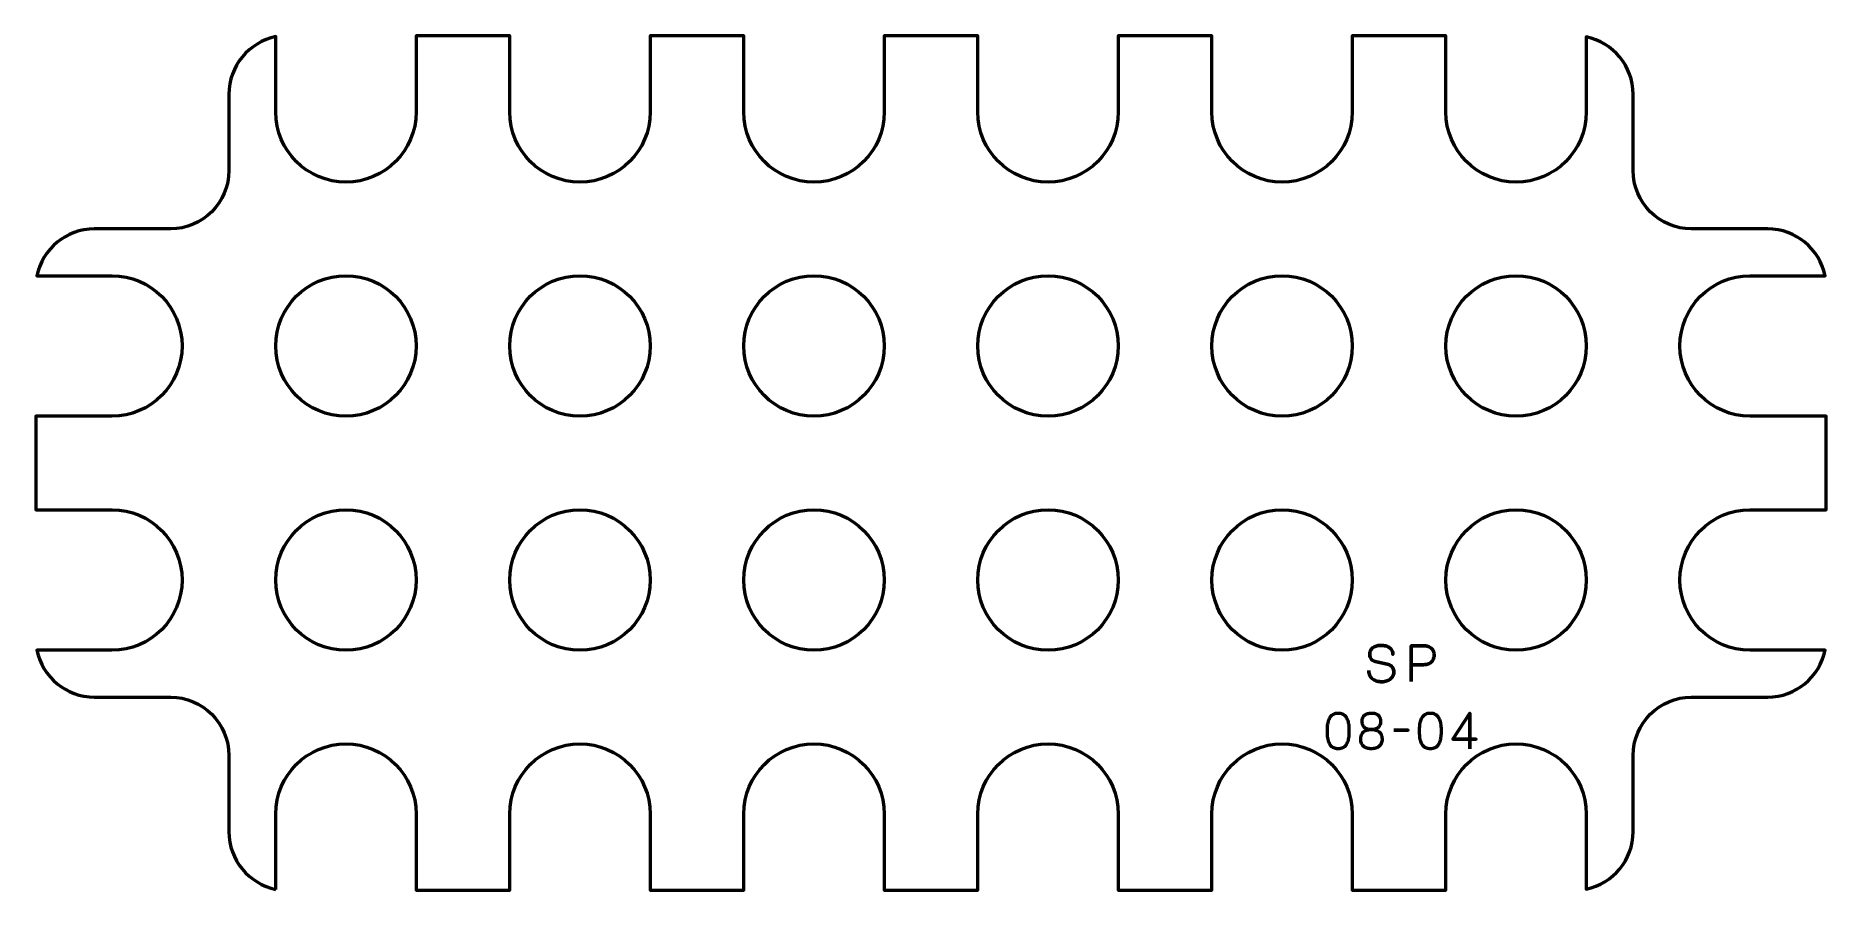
# Model space of a CAD drawing. Header units: centimetres. Extents: x -9.2 to 6.1, y -17.5 to -10.2.
import ezdxf

# ---------------------------------------------------------------- set-up
doc = ezdxf.new("R2010")
doc.units = ezdxf.units.CM
doc.header["$MEASUREMENT"] = 0
doc.layers.add('Layer 1', color=7, linetype='Continuous')

msp = doc.modelspace()

# ---------------------------------------------------------------- linework, layer by layer
at = {"layer": 'Layer 1', "color": 250, "lineweight": 53}
for centre in [(-6.5, -12.84998), (-4.5, -12.84998), (-2.5, -12.84998), (-0.5, -12.84998), (1.5, -12.84998), (3.5, -12.84998), (-6.5, -14.84998), (-4.5, -14.84998), (-2.5, -14.84998), (-0.5, -14.84998), (1.5, -14.84998), (3.5, -14.84998)]:
    msp.add_ellipse(centre, major_axis=(0, 0.6), ratio=1, dxfattribs=at)
msp.add_open_spline([(-7.1, -17.49499), (-7.3282, -17.44366), (-7.50004, -17.24186), (-7.50004, -17), (-7.50004, -17), (-7.50004, -17), (-7.50004, -16.35), (-7.50004, -16.35), (-7.50004, -16.35), (-7.50004, -16.07391), (-7.72395, -15.85), (-8.00004, -15.85), (-8.00004, -15.85), (-8.00004, -15.85), (-8.65004, -15.85), (-8.65004, -15.85), (-8.65004, -15.85), (-8.89189, -15.85), (-9.09369, -15.67818), (-9.14003, -15.44998), (-9.14003, -15.44998), (-9.14003, -15.44998), (-8.5, -15.44997), (-8.5, -15.44997), (-8.5, -15.44997), (-8.16868, -15.44998), (-7.9, -15.1813), (-7.9, -14.84998), (-7.9, -14.84998), (-7.9, -14.51866), (-8.16868, -14.24998), (-8.5, -14.24998), (-8.5, -14.24998), (-8.5, -14.24998), (-9.15004, -14.24998), (-9.15004, -14.24998), (-9.15004, -14.24998), (-9.15004, -14.24998), (-9.15004, -13.44998), (-9.15004, -13.44998), (-9.15004, -13.44998), (-9.15004, -13.44998), (-8.5, -13.44997), (-8.5, -13.44997), (-8.5, -13.44997), (-8.16868, -13.44998), (-7.9, -13.1813), (-7.9, -12.84998), (-7.9, -12.84998), (-7.9, -12.51866), (-8.16868, -12.24998), (-8.5, -12.24998), (-8.5, -12.24998), (-8.5, -12.24998), (-9.14002, -12.24998), (-9.14002, -12.24998), (-9.14002, -12.24998), (-9.09367, -12.02181), (-8.89188, -11.85), (-8.65004, -11.85), (-8.65004, -11.85), (-8.65004, -11.85), (-8.00004, -11.85), (-8.00004, -11.85), (-8.00004, -11.85), (-7.72395, -11.85), (-7.50004, -11.62609), (-7.50004, -11.35), (-7.50004, -11.35), (-7.50004, -11.35), (-7.50004, -10.7), (-7.50004, -10.7), (-7.50004, -10.7), (-7.50004, -10.45814), (-7.3282, -10.25634), (-7.1, -10.20501), (-7.1, -10.20501), (-7.1, -10.20501), (-7.1, -10.84998), (-7.1, -10.84998), (-7.1, -10.84998), (-7.1, -11.1813), (-6.83132, -11.44998), (-6.5, -11.44998), (-6.5, -11.44998), (-6.16868, -11.44998), (-5.9, -11.1813), (-5.9, -10.84998), (-5.9, -10.84998), (-5.9, -10.84998), (-5.90001, -10.2), (-5.90001, -10.2), (-5.90001, -10.2), (-5.90001, -10.2), (-5.1, -10.2), (-5.1, -10.2), (-5.1, -10.2), (-5.1, -10.2), (-5.1, -10.84998), (-5.1, -10.84998), (-5.1, -10.84998), (-5.1, -11.1813), (-4.83132, -11.44998), (-4.5, -11.44998), (-4.5, -11.44998), (-4.16868, -11.44998), (-3.9, -11.1813), (-3.9, -10.84998), (-3.9, -10.84998), (-3.9, -10.84998), (-3.90001, -10.2), (-3.90001, -10.2), (-3.90001, -10.2), (-3.90001, -10.2), (-3.1, -10.2), (-3.1, -10.2), (-3.1, -10.2), (-3.1, -10.2), (-3.1, -10.84998), (-3.1, -10.84998), (-3.1, -10.84998), (-3.1, -11.1813), (-2.83132, -11.44998), (-2.5, -11.44998), (-2.5, -11.44998), (-2.16868, -11.44998), (-1.9, -11.1813), (-1.9, -10.84998), (-1.9, -10.84998), (-1.9, -10.84998), (-1.90001, -10.2), (-1.90001, -10.2), (-1.90001, -10.2), (-1.90001, -10.2), (-1.1, -10.2), (-1.1, -10.2), (-1.1, -10.2), (-1.1, -10.2), (-1.1, -10.84998), (-1.1, -10.84998), (-1.1, -10.84998), (-1.1, -11.1813), (-0.83132, -11.44998), (-0.5, -11.44998), (-0.5, -11.44998), (-0.16868, -11.44998), (0.1, -11.1813), (0.1, -10.84998), (0.1, -10.84998), (0.1, -10.84998), (0.09999, -10.2), (0.09999, -10.2), (0.09999, -10.2), (0.09999, -10.2), (0.9, -10.2), (0.9, -10.2), (0.9, -10.2), (0.9, -10.2), (0.9, -10.84998), (0.9, -10.84998), (0.9, -10.84998), (0.9, -11.1813), (1.16868, -11.44998), (1.5, -11.44998), (1.5, -11.44998), (1.83132, -11.44998), (2.1, -11.1813), (2.1, -10.84998), (2.1, -10.84998), (2.1, -10.84998), (2.09999, -10.2), (2.09999, -10.2), (2.09999, -10.2), (2.09999, -10.2), (2.9, -10.2), (2.9, -10.2), (2.9, -10.2), (2.9, -10.2), (2.9, -10.84998), (2.9, -10.84998), (2.9, -10.84998), (2.9, -11.1813), (3.16868, -11.44998), (3.5, -11.44998), (3.5, -11.44998), (3.83132, -11.44998), (4.1, -11.1813), (4.1, -10.84998), (4.1, -10.84998), (4.1, -10.84998), (4.09999, -10.21002), (4.09999, -10.21002), (4.09999, -10.21002), (4.32816, -10.25638), (4.49996, -10.45817), (4.49996, -10.7), (4.49996, -10.7), (4.49996, -10.7), (4.49996, -11.35), (4.49996, -11.35), (4.49996, -11.35), (4.49996, -11.62609), (4.72387, -11.85), (4.99996, -11.85), (4.99996, -11.85), (4.99996, -11.85), (5.64996, -11.85), (5.64996, -11.85), (5.64996, -11.85), (5.8918, -11.85), (6.09359, -12.02181), (6.13994, -12.24998), (6.13994, -12.24998), (6.13994, -12.24998), (5.5, -12.24998), (5.5, -12.24998), (5.5, -12.24998), (5.16868, -12.24998), (4.9, -12.51866), (4.9, -12.84998), (4.9, -12.84998), (4.9, -13.1813), (5.16868, -13.44998), (5.5, -13.44998), (5.5, -13.44998), (5.5, -13.44998), (6.14996, -13.44997), (6.14996, -13.44997), (6.14996, -13.44997), (6.14996, -13.44997), (6.14996, -14.24998), (6.14996, -14.24998), (6.14996, -14.24998), (6.14996, -14.24998), (5.5, -14.24998), (5.5, -14.24998), (5.5, -14.24998), (5.16868, -14.24998), (4.9, -14.51866), (4.9, -14.84998), (4.9, -14.84998), (4.9, -15.1813), (5.16868, -15.44998), (5.5, -15.44998), (5.5, -15.44998), (5.5, -15.44998), (6.13995, -15.44997), (6.13995, -15.44997), (6.13995, -15.44997), (6.09361, -15.67817), (5.89181, -15.85), (5.64996, -15.85), (5.64996, -15.85), (5.64996, -15.85), (4.99996, -15.85), (4.99996, -15.85), (4.99996, -15.85), (4.72387, -15.85), (4.49996, -16.07391), (4.49996, -16.35), (4.49996, -16.35), (4.49996, -16.35), (4.49996, -17), (4.49996, -17), (4.49996, -17), (4.49996, -17.24183), (4.32817, -17.44363), (4.1, -17.48998), (4.1, -17.48998), (4.1, -17.48998), (4.09999, -16.84998), (4.09999, -16.84998), (4.09999, -16.84998), (4.1, -16.51866), (3.83132, -16.24998), (3.5, -16.24998), (3.5, -16.24998), (3.16868, -16.24998), (2.9, -16.51866), (2.9, -16.84998), (2.9, -16.84998), (2.9, -16.84998), (2.9, -17.5), (2.9, -17.5), (2.9, -17.5), (2.9, -17.5), (2.1, -17.5), (2.1, -17.5), (2.1, -17.5), (2.1, -17.5), (2.09999, -16.84998), (2.09999, -16.84998), (2.09999, -16.84998), (2.1, -16.51866), (1.83132, -16.24998), (1.5, -16.24998), (1.5, -16.24998), (1.16868, -16.24998), (0.9, -16.51866), (0.9, -16.84998), (0.9, -16.84998), (0.9, -16.84998), (0.9, -17.5), (0.9, -17.5), (0.9, -17.5), (0.9, -17.5), (0.1, -17.5), (0.1, -17.5), (0.1, -17.5), (0.1, -17.5), (0.09999, -16.84998), (0.09999, -16.84998), (0.09999, -16.84998), (0.1, -16.51866), (-0.16868, -16.24998), (-0.5, -16.24998), (-0.5, -16.24998), (-0.83132, -16.24998), (-1.1, -16.51866), (-1.1, -16.84998), (-1.1, -16.84998), (-1.1, -16.84998), (-1.1, -17.5), (-1.1, -17.5), (-1.1, -17.5), (-1.1, -17.5), (-1.9, -17.5), (-1.9, -17.5), (-1.9, -17.5), (-1.9, -17.5), (-1.90001, -16.84998), (-1.90001, -16.84998), (-1.90001, -16.84998), (-1.9, -16.51866), (-2.16868, -16.24998), (-2.5, -16.24998), (-2.5, -16.24998), (-2.83132, -16.24998), (-3.1, -16.51866), (-3.1, -16.84998), (-3.1, -16.84998), (-3.1, -16.84998), (-3.1, -17.5), (-3.1, -17.5), (-3.1, -17.5), (-3.1, -17.5), (-3.9, -17.5), (-3.9, -17.5), (-3.9, -17.5), (-3.9, -17.5), (-3.90001, -16.84998), (-3.90001, -16.84998), (-3.90001, -16.84998), (-3.9, -16.51866), (-4.16868, -16.24998), (-4.5, -16.24998), (-4.5, -16.24998), (-4.83132, -16.24998), (-5.1, -16.51866), (-5.1, -16.84998), (-5.1, -16.84998), (-5.1, -16.84998), (-5.1, -17.5), (-5.1, -17.5), (-5.1, -17.5), (-5.1, -17.5), (-5.9, -17.5), (-5.9, -17.5), (-5.9, -17.5), (-5.9, -17.5), (-5.90001, -16.84998), (-5.90001, -16.84998), (-5.90001, -16.84998), (-5.9, -16.51866), (-6.16868, -16.24998), (-6.5, -16.24998), (-6.5, -16.24998), (-6.83132, -16.24998), (-7.1, -16.51866), (-7.1, -16.84998), (-7.1, -16.84998), (-7.1, -16.84998), (-7.1, -17.49499), (-7.1, -17.49499)], degree=3, knots=[0, 0, 0, 0, 0.01041667, 0.01041667, 0.01041667, 0.01041667, 0.02083333, 0.02083333, 0.02083333, 0.02083333, 0.03125, 0.03125, 0.03125, 0.03125, 0.04166667, 0.04166667, 0.04166667, 0.04166667, 0.05208333, 0.05208333, 0.05208333, 0.05208333, 0.0625, 0.0625, 0.0625, 0.0625, 0.07291667, 0.07291667, 0.07291667, 0.07291667, 0.08333333, 0.08333333, 0.08333333, 0.08333333, 0.09375, 0.09375, 0.09375, 0.09375, 0.10416667, 0.10416667, 0.10416667, 0.10416667, 0.11458333, 0.11458333, 0.11458333, 0.11458333, 0.125, 0.125, 0.125, 0.125, 0.13541667, 0.13541667, 0.13541667, 0.13541667, 0.14583333, 0.14583333, 0.14583333, 0.14583333, 0.15625, 0.15625, 0.15625, 0.15625, 0.16666667, 0.16666667, 0.16666667, 0.16666667, 0.17708333, 0.17708333, 0.17708333, 0.17708333, 0.1875, 0.1875, 0.1875, 0.1875, 0.19791667, 0.19791667, 0.19791667, 0.19791667, 0.20833333, 0.20833333, 0.20833333, 0.20833333, 0.21875, 0.21875, 0.21875, 0.21875, 0.22916667, 0.22916667, 0.22916667, 0.22916667, 0.23958333, 0.23958333, 0.23958333, 0.23958333, 0.25, 0.25, 0.25, 0.25, 0.26041667, 0.26041667, 0.26041667, 0.26041667, 0.27083333, 0.27083333, 0.27083333, 0.27083333, 0.28125, 0.28125, 0.28125, 0.28125, 0.29166667, 0.29166667, 0.29166667, 0.29166667, 0.30208333, 0.30208333, 0.30208333, 0.30208333, 0.3125, 0.3125, 0.3125, 0.3125, 0.32291667, 0.32291667, 0.32291667, 0.32291667, 0.33333333, 0.33333333, 0.33333333, 0.33333333, 0.34375, 0.34375, 0.34375, 0.34375, 0.35416667, 0.35416667, 0.35416667, 0.35416667, 0.36458333, 0.36458333, 0.36458333, 0.36458333, 0.375, 0.375, 0.375, 0.375, 0.38541667, 0.38541667, 0.38541667, 0.38541667, 0.39583333, 0.39583333, 0.39583333, 0.39583333, 0.40625, 0.40625, 0.40625, 0.40625, 0.41666667, 0.41666667, 0.41666667, 0.41666667, 0.42708333, 0.42708333, 0.42708333, 0.42708333, 0.4375, 0.4375, 0.4375, 0.4375, 0.44791667, 0.44791667, 0.44791667, 0.44791667, 0.45833333, 0.45833333, 0.45833333, 0.45833333, 0.46875, 0.46875, 0.46875, 0.46875, 0.47916667, 0.47916667, 0.47916667, 0.47916667, 0.48958333, 0.48958333, 0.48958333, 0.48958333, 0.5, 0.5, 0.5, 0.5, 0.51041667, 0.51041667, 0.51041667, 0.51041667, 0.52083333, 0.52083333, 0.52083333, 0.52083333, 0.53125, 0.53125, 0.53125, 0.53125, 0.54166667, 0.54166667, 0.54166667, 0.54166667, 0.55208333, 0.55208333, 0.55208333, 0.55208333, 0.5625, 0.5625, 0.5625, 0.5625, 0.57291667, 0.57291667, 0.57291667, 0.57291667, 0.58333333, 0.58333333, 0.58333333, 0.58333333, 0.59375, 0.59375, 0.59375, 0.59375, 0.60416667, 0.60416667, 0.60416667, 0.60416667, 0.61458333, 0.61458333, 0.61458333, 0.61458333, 0.625, 0.625, 0.625, 0.625, 0.63541667, 0.63541667, 0.63541667, 0.63541667, 0.64583333, 0.64583333, 0.64583333, 0.64583333, 0.65625, 0.65625, 0.65625, 0.65625, 0.66666667, 0.66666667, 0.66666667, 0.66666667, 0.67708333, 0.67708333, 0.67708333, 0.67708333, 0.6875, 0.6875, 0.6875, 0.6875, 0.69791667, 0.69791667, 0.69791667, 0.69791667, 0.70833333, 0.70833333, 0.70833333, 0.70833333, 0.71875, 0.71875, 0.71875, 0.71875, 0.72916667, 0.72916667, 0.72916667, 0.72916667, 0.73958333, 0.73958333, 0.73958333, 0.73958333, 0.75, 0.75, 0.75, 0.75, 0.76041667, 0.76041667, 0.76041667, 0.76041667, 0.77083333, 0.77083333, 0.77083333, 0.77083333, 0.78125, 0.78125, 0.78125, 0.78125, 0.79166667, 0.79166667, 0.79166667, 0.79166667, 0.80208333, 0.80208333, 0.80208333, 0.80208333, 0.8125, 0.8125, 0.8125, 0.8125, 0.82291667, 0.82291667, 0.82291667, 0.82291667, 0.83333333, 0.83333333, 0.83333333, 0.83333333, 0.84375, 0.84375, 0.84375, 0.84375, 0.85416667, 0.85416667, 0.85416667, 0.85416667, 0.86458333, 0.86458333, 0.86458333, 0.86458333, 0.875, 0.875, 0.875, 0.875, 0.88541667, 0.88541667, 0.88541667, 0.88541667, 0.89583333, 0.89583333, 0.89583333, 0.89583333, 0.90625, 0.90625, 0.90625, 0.90625, 0.91666667, 0.91666667, 0.91666667, 0.91666667, 0.92708333, 0.92708333, 0.92708333, 0.92708333, 0.9375, 0.9375, 0.9375, 0.9375, 0.94791667, 0.94791667, 0.94791667, 0.94791667, 0.95833333, 0.95833333, 0.95833333, 0.95833333, 0.96875, 0.96875, 0.96875, 0.96875, 0.97916667, 0.97916667, 0.97916667, 0.97916667, 0.98958333, 0.98958333, 0.98958333, 0.98958333, 1, 1, 1, 1], dxfattribs=at)
at = {"layer": 'Layer 1', "color": 30, "lineweight": 53}
for points, knots in [([(2.24156, -15.62409), (2.2417, -15.64096), (2.24466, -15.65542), (2.25059, -15.66749), (2.25059, -15.66749), (2.25645, -15.67948), (2.26463, -15.68929), (2.27493, -15.69691), (2.27493, -15.69691), (2.2853, -15.70446), (2.29723, -15.71003), (2.3107, -15.71363), (2.3107, -15.71363), (2.32411, -15.71716), (2.3385, -15.71892), (2.35374, -15.71892), (2.35374, -15.71892), (2.36912, -15.71885), (2.38295, -15.71659), (2.3953, -15.71229), (2.3953, -15.71229), (2.40758, -15.70798), (2.41809, -15.7022), (2.42691, -15.69493), (2.42691, -15.69493), (2.43566, -15.68766), (2.44243, -15.67955), (2.44723, -15.67052), (2.44723, -15.67052), (2.45203, -15.66149), (2.45457, -15.65225), (2.45492, -15.64272), (2.45492, -15.64272), (2.45534, -15.63023), (2.45351, -15.6188), (2.44949, -15.6085), (2.44949, -15.6085), (2.44546, -15.5982), (2.43925, -15.58959), (2.43086, -15.58254), (2.43086, -15.58254), (2.42253, -15.57548), (2.41202, -15.57054), (2.39946, -15.56779), (2.39946, -15.56779), (2.39946, -15.56779), (2.29575, -15.54535), (2.29575, -15.54535), (2.29575, -15.54535), (2.28601, -15.54331), (2.27761, -15.53985), (2.2707, -15.53505), (2.2707, -15.53505), (2.26378, -15.53019), (2.25842, -15.52348), (2.25475, -15.51487), (2.25475, -15.51487), (2.25108, -15.50634), (2.24918, -15.49547), (2.24918, -15.48228), (2.24918, -15.48228), (2.24918, -15.47226), (2.25123, -15.46281), (2.25539, -15.45392), (2.25539, -15.45392), (2.25948, -15.44503), (2.26555, -15.43719), (2.27352, -15.43028), (2.27352, -15.43028), (2.28149, -15.42344), (2.29137, -15.41807), (2.30308, -15.41419), (2.30308, -15.41419), (2.31487, -15.41024), (2.32834, -15.40827), (2.34358, -15.4082), (2.34358, -15.4082), (2.35889, -15.4082), (2.37293, -15.40996), (2.38577, -15.41349), (2.38577, -15.41349), (2.39854, -15.41702), (2.40962, -15.4221), (2.41893, -15.42887), (2.41893, -15.42887), (2.42825, -15.43564), (2.43544, -15.44397), (2.44038, -15.4537), (2.44038, -15.4537), (2.44532, -15.46351), (2.44765, -15.47473), (2.4473, -15.48736), (2.4473, -15.48736), (2.44765, -15.47473), (2.44532, -15.46351), (2.44038, -15.4537), (2.44038, -15.4537), (2.43544, -15.44397), (2.42825, -15.43564), (2.41893, -15.42887), (2.41893, -15.42887), (2.40962, -15.4221), (2.39854, -15.41702), (2.38577, -15.41349), (2.38577, -15.41349), (2.37293, -15.40996), (2.35889, -15.4082), (2.34358, -15.4082), (2.34358, -15.4082), (2.32834, -15.40827), (2.31487, -15.41024), (2.30308, -15.41419), (2.30308, -15.41419), (2.29137, -15.41807), (2.28149, -15.42344), (2.27352, -15.43028), (2.27352, -15.43028), (2.26555, -15.43719), (2.25948, -15.44503), (2.25539, -15.45392), (2.25539, -15.45392), (2.25123, -15.46281), (2.24918, -15.47226), (2.24918, -15.48228), (2.24918, -15.48228), (2.24918, -15.49547), (2.25101, -15.50634), (2.25454, -15.5148), (2.25454, -15.5148), (2.25814, -15.52334), (2.26343, -15.52997), (2.27035, -15.53484), (2.27035, -15.53484), (2.27726, -15.53964), (2.28573, -15.54317), (2.29575, -15.54535), (2.29575, -15.54535), (2.29575, -15.54535), (2.39946, -15.56779), (2.39946, -15.56779), (2.39946, -15.56779), (2.4123, -15.57054), (2.42289, -15.57548), (2.43121, -15.58254), (2.43121, -15.58254), (2.43961, -15.58959), (2.44575, -15.5982), (2.4497, -15.6085), (2.4497, -15.6085), (2.45358, -15.6188), (2.45534, -15.63023), (2.45492, -15.64272), (2.45492, -15.64272), (2.45457, -15.65225), (2.45203, -15.66149), (2.44723, -15.67052), (2.44723, -15.67052), (2.44243, -15.67955), (2.43566, -15.68766), (2.42691, -15.69493), (2.42691, -15.69493), (2.41809, -15.7022), (2.40758, -15.70798), (2.3953, -15.71229), (2.3953, -15.71229), (2.38295, -15.71659), (2.36912, -15.71885), (2.35374, -15.71892), (2.35374, -15.71892), (2.3385, -15.71892), (2.32411, -15.71716), (2.3107, -15.71363), (2.3107, -15.71363), (2.29723, -15.71003), (2.2853, -15.70446), (2.27493, -15.69691), (2.27493, -15.69691), (2.26463, -15.68929), (2.25645, -15.67948), (2.25059, -15.66749), (2.25059, -15.66749), (2.24466, -15.65542), (2.2417, -15.64096), (2.24156, -15.62409)], [0, 0, 0, 0, 0.02173913, 0.02173913, 0.02173913, 0.02173913, 0.04347826, 0.04347826, 0.04347826, 0.04347826, 0.06521739, 0.06521739, 0.06521739, 0.06521739, 0.08695652, 0.08695652, 0.08695652, 0.08695652, 0.10869565, 0.10869565, 0.10869565, 0.10869565, 0.13043478, 0.13043478, 0.13043478, 0.13043478, 0.15217391, 0.15217391, 0.15217391, 0.15217391, 0.17391304, 0.17391304, 0.17391304, 0.17391304, 0.19565217, 0.19565217, 0.19565217, 0.19565217, 0.2173913, 0.2173913, 0.2173913, 0.2173913, 0.23913043, 0.23913043, 0.23913043, 0.23913043, 0.26086957, 0.26086957, 0.26086957, 0.26086957, 0.2826087, 0.2826087, 0.2826087, 0.2826087, 0.30434783, 0.30434783, 0.30434783, 0.30434783, 0.32608696, 0.32608696, 0.32608696, 0.32608696, 0.34782609, 0.34782609, 0.34782609, 0.34782609, 0.36956522, 0.36956522, 0.36956522, 0.36956522, 0.39130435, 0.39130435, 0.39130435, 0.39130435, 0.41304348, 0.41304348, 0.41304348, 0.41304348, 0.43478261, 0.43478261, 0.43478261, 0.43478261, 0.45652174, 0.45652174, 0.45652174, 0.45652174, 0.47826087, 0.47826087, 0.47826087, 0.47826087, 0.5, 0.5, 0.5, 0.5, 0.52173913, 0.52173913, 0.52173913, 0.52173913, 0.54347826, 0.54347826, 0.54347826, 0.54347826, 0.56521739, 0.56521739, 0.56521739, 0.56521739, 0.58695652, 0.58695652, 0.58695652, 0.58695652, 0.60869565, 0.60869565, 0.60869565, 0.60869565, 0.63043478, 0.63043478, 0.63043478, 0.63043478, 0.65217391, 0.65217391, 0.65217391, 0.65217391, 0.67391304, 0.67391304, 0.67391304, 0.67391304, 0.69565217, 0.69565217, 0.69565217, 0.69565217, 0.7173913, 0.7173913, 0.7173913, 0.7173913, 0.73913043, 0.73913043, 0.73913043, 0.73913043, 0.76086957, 0.76086957, 0.76086957, 0.76086957, 0.7826087, 0.7826087, 0.7826087, 0.7826087, 0.80434783, 0.80434783, 0.80434783, 0.80434783, 0.82608696, 0.82608696, 0.82608696, 0.82608696, 0.84782609, 0.84782609, 0.84782609, 0.84782609, 0.86956522, 0.86956522, 0.86956522, 0.86956522, 0.89130435, 0.89130435, 0.89130435, 0.89130435, 0.91304348, 0.91304348, 0.91304348, 0.91304348, 0.93478261, 0.93478261, 0.93478261, 0.93478261, 0.95652174, 0.95652174, 0.95652174, 0.95652174, 0.97826087, 0.97826087, 0.97826087, 0.97826087, 1, 1, 1, 1]), ([(2.60351, -15.71638), (2.60351, -15.71638), (2.60351, -15.41116), (2.60351, -15.41116), (2.60351, -15.41116), (2.60351, -15.41116), (2.70088, -15.41116), (2.70088, -15.41116), (2.70088, -15.41116), (2.72035, -15.41123), (2.73636, -15.41342), (2.74899, -15.41765), (2.74899, -15.41765), (2.76155, -15.42181), (2.77143, -15.4276), (2.77856, -15.43494), (2.77856, -15.43494), (2.78568, -15.4422), (2.79076, -15.45053), (2.79387, -15.45991), (2.79387, -15.45991), (2.7969, -15.4693), (2.79866, -15.4791), (2.79909, -15.48948), (2.79909, -15.48948), (2.79958, -15.49985), (2.79838, -15.51001), (2.79556, -15.51988), (2.79556, -15.51988), (2.79267, -15.52976), (2.7878, -15.53872), (2.78081, -15.54677), (2.78081, -15.54677), (2.7739, -15.55481), (2.76452, -15.56123), (2.75273, -15.56596), (2.75273, -15.56596), (2.74095, -15.57075), (2.72635, -15.57315), (2.70892, -15.57329), (2.70892, -15.57329), (2.70892, -15.57329), (2.60351, -15.57329), (2.60351, -15.57329), (2.60351, -15.57329), (2.60351, -15.57329), (2.70892, -15.57329), (2.70892, -15.57329), (2.70892, -15.57329), (2.72599, -15.57315), (2.74046, -15.57075), (2.75217, -15.56596), (2.75217, -15.56596), (2.76395, -15.56123), (2.77334, -15.55481), (2.78039, -15.54677), (2.78039, -15.54677), (2.78738, -15.53872), (2.79239, -15.52976), (2.79535, -15.51988), (2.79535, -15.51988), (2.79831, -15.51001), (2.79958, -15.49985), (2.79909, -15.48948), (2.79909, -15.48948), (2.79866, -15.4791), (2.7969, -15.4693), (2.79373, -15.45991), (2.79373, -15.45991), (2.79062, -15.45053), (2.7854, -15.4422), (2.77827, -15.43494), (2.77827, -15.43494), (2.77108, -15.4276), (2.7612, -15.42181), (2.74864, -15.41765), (2.74864, -15.41765), (2.73601, -15.41342), (2.72014, -15.41123), (2.70088, -15.41116), (2.70088, -15.41116), (2.70088, -15.41116), (2.60351, -15.41116), (2.60351, -15.41116), (2.60351, -15.41116), (2.60351, -15.41116), (2.60351, -15.71638), (2.60351, -15.71638)], [0, 0, 0, 0, 0.04545455, 0.04545455, 0.04545455, 0.04545455, 0.09090909, 0.09090909, 0.09090909, 0.09090909, 0.13636364, 0.13636364, 0.13636364, 0.13636364, 0.18181818, 0.18181818, 0.18181818, 0.18181818, 0.22727273, 0.22727273, 0.22727273, 0.22727273, 0.27272727, 0.27272727, 0.27272727, 0.27272727, 0.31818182, 0.31818182, 0.31818182, 0.31818182, 0.36363636, 0.36363636, 0.36363636, 0.36363636, 0.40909091, 0.40909091, 0.40909091, 0.40909091, 0.45454545, 0.45454545, 0.45454545, 0.45454545, 0.5, 0.5, 0.5, 0.5, 0.54545455, 0.54545455, 0.54545455, 0.54545455, 0.59090909, 0.59090909, 0.59090909, 0.59090909, 0.63636364, 0.63636364, 0.63636364, 0.63636364, 0.68181818, 0.68181818, 0.68181818, 0.68181818, 0.72727273, 0.72727273, 0.72727273, 0.72727273, 0.77272727, 0.77272727, 0.77272727, 0.77272727, 0.81818182, 0.81818182, 0.81818182, 0.81818182, 0.86363636, 0.86363636, 0.86363636, 0.86363636, 0.90909091, 0.90909091, 0.90909091, 0.90909091, 0.95454545, 0.95454545, 0.95454545, 0.95454545, 1, 1, 1, 1]), ([(1.97953, -16.29169), (1.99434, -16.29162), (2.00711, -16.28901), (2.01777, -16.28393), (2.01777, -16.28393), (2.02835, -16.27885), (2.03717, -16.27158), (2.04422, -16.26234), (2.04422, -16.26234), (2.05121, -16.25303), (2.05671, -16.24202), (2.0608, -16.22932), (2.0608, -16.22932), (2.06483, -16.21662), (2.06772, -16.20272), (2.06934, -16.18748), (2.06934, -16.18748), (2.07104, -16.17224), (2.07188, -16.15622), (2.07181, -16.13929), (2.07181, -16.13929), (2.07188, -16.12243), (2.07104, -16.10641), (2.06934, -16.09124), (2.06934, -16.09124), (2.06772, -16.07607), (2.06483, -16.0621), (2.0608, -16.0494), (2.0608, -16.0494), (2.05671, -16.03677), (2.05121, -16.02577), (2.04422, -16.01638), (2.04422, -16.01638), (2.03717, -16.00707), (2.02835, -15.9998), (2.01777, -15.99472), (2.01777, -15.99472), (2.00711, -15.98957), (1.99434, -15.98696), (1.97953, -15.98689), (1.97953, -15.98689), (1.96471, -15.98696), (1.95194, -15.98957), (1.94128, -15.99472), (1.94128, -15.99472), (1.9307, -15.9998), (1.92188, -16.00707), (1.91483, -16.01638), (1.91483, -16.01638), (1.90784, -16.02577), (1.90234, -16.03677), (1.89825, -16.0494), (1.89825, -16.0494), (1.89422, -16.0621), (1.89133, -16.07607), (1.88971, -16.09124), (1.88971, -16.09124), (1.88802, -16.10641), (1.88717, -16.12243), (1.88724, -16.13929), (1.88724, -16.13929), (1.88717, -16.15622), (1.88802, -16.17224), (1.88971, -16.18748), (1.88971, -16.18748), (1.89133, -16.20272), (1.89422, -16.21662), (1.89825, -16.22932), (1.89825, -16.22932), (1.90234, -16.24202), (1.90784, -16.25303), (1.91483, -16.26234), (1.91483, -16.26234), (1.92188, -16.27158), (1.9307, -16.27885), (1.94128, -16.28393), (1.94128, -16.28393), (1.95194, -16.28901), (1.96471, -16.29162), (1.97953, -16.29169)], [0, 0, 0, 0, 0.05, 0.05, 0.05, 0.05, 0.1, 0.1, 0.1, 0.1, 0.15, 0.15, 0.15, 0.15, 0.2, 0.2, 0.2, 0.2, 0.25, 0.25, 0.25, 0.25, 0.3, 0.3, 0.3, 0.3, 0.35, 0.35, 0.35, 0.35, 0.4, 0.4, 0.4, 0.4, 0.45, 0.45, 0.45, 0.45, 0.5, 0.5, 0.5, 0.5, 0.55, 0.55, 0.55, 0.55, 0.6, 0.6, 0.6, 0.6, 0.65, 0.65, 0.65, 0.65, 0.7, 0.7, 0.7, 0.7, 0.75, 0.75, 0.75, 0.75, 0.8, 0.8, 0.8, 0.8, 0.85, 0.85, 0.85, 0.85, 0.9, 0.9, 0.9, 0.9, 0.95, 0.95, 0.95, 0.95, 1, 1, 1, 1]), ([(1.97953, -16.29169), (1.99434, -16.29162), (2.00711, -16.28901), (2.01777, -16.28393), (2.01777, -16.28393), (2.02835, -16.27885), (2.03717, -16.27158), (2.04422, -16.26234), (2.04422, -16.26234), (2.05121, -16.25303), (2.05671, -16.24202), (2.0608, -16.22932), (2.0608, -16.22932), (2.06483, -16.21662), (2.06772, -16.20272), (2.06934, -16.18748), (2.06934, -16.18748), (2.07104, -16.17224), (2.07188, -16.15622), (2.07181, -16.13929), (2.07181, -16.13929), (2.07188, -16.12243), (2.07104, -16.10641), (2.06934, -16.09124), (2.06934, -16.09124), (2.06772, -16.07607), (2.06483, -16.0621), (2.0608, -16.0494), (2.0608, -16.0494), (2.05671, -16.03677), (2.05121, -16.02577), (2.04422, -16.01638), (2.04422, -16.01638), (2.03717, -16.00707), (2.02835, -15.9998), (2.01777, -15.99472), (2.01777, -15.99472), (2.00711, -15.98957), (1.99434, -15.98696), (1.97953, -15.98689), (1.97953, -15.98689), (1.96471, -15.98696), (1.95194, -15.98957), (1.94128, -15.99472), (1.94128, -15.99472), (1.9307, -15.9998), (1.92188, -16.00707), (1.91483, -16.01638), (1.91483, -16.01638), (1.90784, -16.02577), (1.90234, -16.03677), (1.89825, -16.0494), (1.89825, -16.0494), (1.89422, -16.0621), (1.89133, -16.07607), (1.88971, -16.09124), (1.88971, -16.09124), (1.88802, -16.10641), (1.88717, -16.12243), (1.88724, -16.13929), (1.88724, -16.13929), (1.88717, -16.15622), (1.88802, -16.17224), (1.88971, -16.18748), (1.88971, -16.18748), (1.89133, -16.20272), (1.89422, -16.21662), (1.89825, -16.22932), (1.89825, -16.22932), (1.90234, -16.24202), (1.90784, -16.25303), (1.91483, -16.26234), (1.91483, -16.26234), (1.92188, -16.27158), (1.9307, -16.27885), (1.94128, -16.28393), (1.94128, -16.28393), (1.95194, -16.28901), (1.96471, -16.29162), (1.97953, -16.29169)], [0, 0, 0, 0, 0.05, 0.05, 0.05, 0.05, 0.1, 0.1, 0.1, 0.1, 0.15, 0.15, 0.15, 0.15, 0.2, 0.2, 0.2, 0.2, 0.25, 0.25, 0.25, 0.25, 0.3, 0.3, 0.3, 0.3, 0.35, 0.35, 0.35, 0.35, 0.4, 0.4, 0.4, 0.4, 0.45, 0.45, 0.45, 0.45, 0.5, 0.5, 0.5, 0.5, 0.55, 0.55, 0.55, 0.55, 0.6, 0.6, 0.6, 0.6, 0.65, 0.65, 0.65, 0.65, 0.7, 0.7, 0.7, 0.7, 0.75, 0.75, 0.75, 0.75, 0.8, 0.8, 0.8, 0.8, 0.85, 0.85, 0.85, 0.85, 0.9, 0.9, 0.9, 0.9, 0.95, 0.95, 0.95, 0.95, 1, 1, 1, 1]), ([(2.26316, -16.12786), (2.27402, -16.12786), (2.28418, -16.12659), (2.29371, -16.12405), (2.29371, -16.12405), (2.30316, -16.12144), (2.31149, -16.11735), (2.31875, -16.11177), (2.31875, -16.11177), (2.32595, -16.1062), (2.33159, -16.09893), (2.33569, -16.08997), (2.33569, -16.08997), (2.33978, -16.08108), (2.34182, -16.07029), (2.34189, -16.05759), (2.34189, -16.05759), (2.34182, -16.04489), (2.33985, -16.03402), (2.33597, -16.02499), (2.33597, -16.02499), (2.33209, -16.01596), (2.32658, -16.00855), (2.31953, -16.00284), (2.31953, -16.00284), (2.31247, -15.99719), (2.30415, -15.99303), (2.29455, -15.99042), (2.29455, -15.99042), (2.28503, -15.98781), (2.27451, -15.98668), (2.26316, -15.98689), (2.26316, -15.98689), (2.2518, -15.98703), (2.24128, -15.98852), (2.23176, -15.99113), (2.23176, -15.99113), (2.22216, -15.99381), (2.21384, -15.9979), (2.20678, -16.00347), (2.20678, -16.00347), (2.19973, -16.00905), (2.19422, -16.01631), (2.19034, -16.0252), (2.19034, -16.0252), (2.18646, -16.03416), (2.18449, -16.04489), (2.18442, -16.05759), (2.18442, -16.05759), (2.18449, -16.07029), (2.18653, -16.08108), (2.19063, -16.08997), (2.19063, -16.08997), (2.19472, -16.09893), (2.20036, -16.1062), (2.20763, -16.11177), (2.20763, -16.11177), (2.21483, -16.11735), (2.22315, -16.12144), (2.23261, -16.12405), (2.23261, -16.12405), (2.24213, -16.12659), (2.25229, -16.12786), (2.26316, -16.12786)], [0, 0, 0, 0, 0.0625, 0.0625, 0.0625, 0.0625, 0.125, 0.125, 0.125, 0.125, 0.1875, 0.1875, 0.1875, 0.1875, 0.25, 0.25, 0.25, 0.25, 0.3125, 0.3125, 0.3125, 0.3125, 0.375, 0.375, 0.375, 0.375, 0.4375, 0.4375, 0.4375, 0.4375, 0.5, 0.5, 0.5, 0.5, 0.5625, 0.5625, 0.5625, 0.5625, 0.625, 0.625, 0.625, 0.625, 0.6875, 0.6875, 0.6875, 0.6875, 0.75, 0.75, 0.75, 0.75, 0.8125, 0.8125, 0.8125, 0.8125, 0.875, 0.875, 0.875, 0.875, 0.9375, 0.9375, 0.9375, 0.9375, 1, 1, 1, 1]), ([(2.26316, -16.12786), (2.27402, -16.12786), (2.28418, -16.12659), (2.29371, -16.12405), (2.29371, -16.12405), (2.30316, -16.12144), (2.31149, -16.11735), (2.31875, -16.11177), (2.31875, -16.11177), (2.32595, -16.1062), (2.33159, -16.09893), (2.33569, -16.08997), (2.33569, -16.08997), (2.33978, -16.08108), (2.34182, -16.07029), (2.34189, -16.05759), (2.34189, -16.05759), (2.34182, -16.04489), (2.33985, -16.03402), (2.33597, -16.02499), (2.33597, -16.02499), (2.33209, -16.01596), (2.32658, -16.00855), (2.31953, -16.00284), (2.31953, -16.00284), (2.31247, -15.99719), (2.30415, -15.99303), (2.29455, -15.99042), (2.29455, -15.99042), (2.28503, -15.98781), (2.27451, -15.98668), (2.26316, -15.98689), (2.26316, -15.98689), (2.2518, -15.98703), (2.24128, -15.98852), (2.23176, -15.99113), (2.23176, -15.99113), (2.22216, -15.99381), (2.21384, -15.9979), (2.20678, -16.00347), (2.20678, -16.00347), (2.19973, -16.00905), (2.19422, -16.01631), (2.19034, -16.0252), (2.19034, -16.0252), (2.18646, -16.03416), (2.18449, -16.04489), (2.18442, -16.05759), (2.18442, -16.05759), (2.18449, -16.07029), (2.18653, -16.08108), (2.19063, -16.08997), (2.19063, -16.08997), (2.19472, -16.09893), (2.20036, -16.1062), (2.20763, -16.11177), (2.20763, -16.11177), (2.21483, -16.11735), (2.22315, -16.12144), (2.23261, -16.12405), (2.23261, -16.12405), (2.24213, -16.12659), (2.25229, -16.12786), (2.26316, -16.12786)], [0, 0, 0, 0, 0.0625, 0.0625, 0.0625, 0.0625, 0.125, 0.125, 0.125, 0.125, 0.1875, 0.1875, 0.1875, 0.1875, 0.25, 0.25, 0.25, 0.25, 0.3125, 0.3125, 0.3125, 0.3125, 0.375, 0.375, 0.375, 0.375, 0.4375, 0.4375, 0.4375, 0.4375, 0.5, 0.5, 0.5, 0.5, 0.5625, 0.5625, 0.5625, 0.5625, 0.625, 0.625, 0.625, 0.625, 0.6875, 0.6875, 0.6875, 0.6875, 0.75, 0.75, 0.75, 0.75, 0.8125, 0.8125, 0.8125, 0.8125, 0.875, 0.875, 0.875, 0.875, 0.9375, 0.9375, 0.9375, 0.9375, 1, 1, 1, 1]), ([(2.76692, -16.29169), (2.78173, -16.29162), (2.7945, -16.28901), (2.80516, -16.28393), (2.80516, -16.28393), (2.81574, -16.27885), (2.82456, -16.27158), (2.83161, -16.26234), (2.83161, -16.26234), (2.8386, -16.25303), (2.8441, -16.24202), (2.84819, -16.22932), (2.84819, -16.22932), (2.85222, -16.21662), (2.85511, -16.20272), (2.85673, -16.18748), (2.85673, -16.18748), (2.85843, -16.17224), (2.85927, -16.15622), (2.8592, -16.13929), (2.8592, -16.13929), (2.85927, -16.12243), (2.85843, -16.10641), (2.85673, -16.09124), (2.85673, -16.09124), (2.85511, -16.07607), (2.85222, -16.0621), (2.84819, -16.0494), (2.84819, -16.0494), (2.8441, -16.03677), (2.8386, -16.02577), (2.83161, -16.01638), (2.83161, -16.01638), (2.82456, -16.00707), (2.81574, -15.9998), (2.80516, -15.99472), (2.80516, -15.99472), (2.7945, -15.98957), (2.78173, -15.98696), (2.76692, -15.98689), (2.76692, -15.98689), (2.7521, -15.98696), (2.73933, -15.98957), (2.72867, -15.99472), (2.72867, -15.99472), (2.71809, -15.9998), (2.70927, -16.00707), (2.70222, -16.01638), (2.70222, -16.01638), (2.69523, -16.02577), (2.68973, -16.03677), (2.68564, -16.0494), (2.68564, -16.0494), (2.68161, -16.0621), (2.67872, -16.07607), (2.6771, -16.09124), (2.6771, -16.09124), (2.67541, -16.10641), (2.67456, -16.12243), (2.67463, -16.13929), (2.67463, -16.13929), (2.67456, -16.15622), (2.67541, -16.17224), (2.6771, -16.18748), (2.6771, -16.18748), (2.67872, -16.20272), (2.68161, -16.21662), (2.68564, -16.22932), (2.68564, -16.22932), (2.68973, -16.24202), (2.69523, -16.25303), (2.70222, -16.26234), (2.70222, -16.26234), (2.70927, -16.27158), (2.71809, -16.27885), (2.72867, -16.28393), (2.72867, -16.28393), (2.73933, -16.28901), (2.7521, -16.29162), (2.76692, -16.29169)], [0, 0, 0, 0, 0.05, 0.05, 0.05, 0.05, 0.1, 0.1, 0.1, 0.1, 0.15, 0.15, 0.15, 0.15, 0.2, 0.2, 0.2, 0.2, 0.25, 0.25, 0.25, 0.25, 0.3, 0.3, 0.3, 0.3, 0.35, 0.35, 0.35, 0.35, 0.4, 0.4, 0.4, 0.4, 0.45, 0.45, 0.45, 0.45, 0.5, 0.5, 0.5, 0.5, 0.55, 0.55, 0.55, 0.55, 0.6, 0.6, 0.6, 0.6, 0.65, 0.65, 0.65, 0.65, 0.7, 0.7, 0.7, 0.7, 0.75, 0.75, 0.75, 0.75, 0.8, 0.8, 0.8, 0.8, 0.85, 0.85, 0.85, 0.85, 0.9, 0.9, 0.9, 0.9, 0.95, 0.95, 0.95, 0.95, 1, 1, 1, 1]), ([(2.76692, -16.29169), (2.78173, -16.29162), (2.7945, -16.28901), (2.80516, -16.28393), (2.80516, -16.28393), (2.81574, -16.27885), (2.82456, -16.27158), (2.83161, -16.26234), (2.83161, -16.26234), (2.8386, -16.25303), (2.8441, -16.24202), (2.84819, -16.22932), (2.84819, -16.22932), (2.85222, -16.21662), (2.85511, -16.20272), (2.85673, -16.18748), (2.85673, -16.18748), (2.85843, -16.17224), (2.85927, -16.15622), (2.8592, -16.13929), (2.8592, -16.13929), (2.85927, -16.12243), (2.85843, -16.10641), (2.85673, -16.09124), (2.85673, -16.09124), (2.85511, -16.07607), (2.85222, -16.0621), (2.84819, -16.0494), (2.84819, -16.0494), (2.8441, -16.03677), (2.8386, -16.02577), (2.83161, -16.01638), (2.83161, -16.01638), (2.82456, -16.00707), (2.81574, -15.9998), (2.80516, -15.99472), (2.80516, -15.99472), (2.7945, -15.98957), (2.78173, -15.98696), (2.76692, -15.98689), (2.76692, -15.98689), (2.7521, -15.98696), (2.73933, -15.98957), (2.72867, -15.99472), (2.72867, -15.99472), (2.71809, -15.9998), (2.70927, -16.00707), (2.70222, -16.01638), (2.70222, -16.01638), (2.69523, -16.02577), (2.68973, -16.03677), (2.68564, -16.0494), (2.68564, -16.0494), (2.68161, -16.0621), (2.67872, -16.07607), (2.6771, -16.09124), (2.6771, -16.09124), (2.67541, -16.10641), (2.67456, -16.12243), (2.67463, -16.13929), (2.67463, -16.13929), (2.67456, -16.15622), (2.67541, -16.17224), (2.6771, -16.18748), (2.6771, -16.18748), (2.67872, -16.20272), (2.68161, -16.21662), (2.68564, -16.22932), (2.68564, -16.22932), (2.68973, -16.24202), (2.69523, -16.25303), (2.70222, -16.26234), (2.70222, -16.26234), (2.70927, -16.27158), (2.71809, -16.27885), (2.72867, -16.28393), (2.72867, -16.28393), (2.73933, -16.28901), (2.7521, -16.29162), (2.76692, -16.29169)], [0, 0, 0, 0, 0.05, 0.05, 0.05, 0.05, 0.1, 0.1, 0.1, 0.1, 0.15, 0.15, 0.15, 0.15, 0.2, 0.2, 0.2, 0.2, 0.25, 0.25, 0.25, 0.25, 0.3, 0.3, 0.3, 0.3, 0.35, 0.35, 0.35, 0.35, 0.4, 0.4, 0.4, 0.4, 0.45, 0.45, 0.45, 0.45, 0.5, 0.5, 0.5, 0.5, 0.55, 0.55, 0.55, 0.55, 0.6, 0.6, 0.6, 0.6, 0.65, 0.65, 0.65, 0.65, 0.7, 0.7, 0.7, 0.7, 0.75, 0.75, 0.75, 0.75, 0.8, 0.8, 0.8, 0.8, 0.85, 0.85, 0.85, 0.85, 0.9, 0.9, 0.9, 0.9, 0.95, 0.95, 0.95, 0.95, 1, 1, 1, 1]), ([(3.10346, -16.29169), (3.10346, -16.29169), (3.10346, -15.98647), (3.10346, -15.98647), (3.10346, -15.98647), (3.10346, -15.98647), (2.95953, -16.21041), (2.95953, -16.21041), (2.95953, -16.21041), (2.95953, -16.21041), (3.15765, -16.21041), (3.15765, -16.21041), (3.15765, -16.21041), (3.15765, -16.21041), (2.95953, -16.21041), (2.95953, -16.21041), (2.95953, -16.21041), (2.95953, -16.21041), (3.10346, -15.98647), (3.10346, -15.98647), (3.10346, -15.98647), (3.10346, -15.98647), (3.10346, -16.29169), (3.10346, -16.29169)], [0, 0, 0, 0, 0.16666667, 0.16666667, 0.16666667, 0.16666667, 0.33333333, 0.33333333, 0.33333333, 0.33333333, 0.5, 0.5, 0.5, 0.5, 0.66666667, 0.66666667, 0.66666667, 0.66666667, 0.83333333, 0.83333333, 0.83333333, 0.83333333, 1, 1, 1, 1]), ([(2.26316, -16.29169), (2.27586, -16.29169), (2.28771, -16.29021), (2.29872, -16.2871), (2.29872, -16.2871), (2.30972, -16.284), (2.31939, -16.27913), (2.32778, -16.2725), (2.32778, -16.2725), (2.33611, -16.26594), (2.34267, -16.25747), (2.3474, -16.24703), (2.3474, -16.24703), (2.35213, -16.23666), (2.35452, -16.22417), (2.35459, -16.20956), (2.35459, -16.20956), (2.35445, -16.19016), (2.35064, -16.17443), (2.34309, -16.16243), (2.34309, -16.16243), (2.33555, -16.15037), (2.32496, -16.14162), (2.31134, -16.13605), (2.31134, -16.13605), (2.29766, -16.13054), (2.28164, -16.12779), (2.26316, -16.12786), (2.26316, -16.12786), (2.24474, -16.12779), (2.22865, -16.13054), (2.21511, -16.13605), (2.21511, -16.13605), (2.20149, -16.14162), (2.19098, -16.15037), (2.1835, -16.16243), (2.1835, -16.16243), (2.17602, -16.17443), (2.17221, -16.19016), (2.17214, -16.20956), (2.17214, -16.20956), (2.17221, -16.22417), (2.17461, -16.23666), (2.17934, -16.24703), (2.17934, -16.24703), (2.18406, -16.25747), (2.19055, -16.26594), (2.19895, -16.2725), (2.19895, -16.2725), (2.20728, -16.27913), (2.21687, -16.284), (2.22788, -16.2871), (2.22788, -16.2871), (2.23881, -16.29021), (2.2506, -16.29169), (2.26316, -16.29169)], [0, 0, 0, 0, 0.07142857, 0.07142857, 0.07142857, 0.07142857, 0.14285714, 0.14285714, 0.14285714, 0.14285714, 0.21428571, 0.21428571, 0.21428571, 0.21428571, 0.28571429, 0.28571429, 0.28571429, 0.28571429, 0.35714286, 0.35714286, 0.35714286, 0.35714286, 0.42857143, 0.42857143, 0.42857143, 0.42857143, 0.5, 0.5, 0.5, 0.5, 0.57142857, 0.57142857, 0.57142857, 0.57142857, 0.64285714, 0.64285714, 0.64285714, 0.64285714, 0.71428571, 0.71428571, 0.71428571, 0.71428571, 0.78571429, 0.78571429, 0.78571429, 0.78571429, 0.85714286, 0.85714286, 0.85714286, 0.85714286, 0.92857143, 0.92857143, 0.92857143, 0.92857143, 1, 1, 1, 1]), ([(2.26316, -16.29169), (2.27586, -16.29169), (2.28771, -16.29021), (2.29872, -16.2871), (2.29872, -16.2871), (2.30972, -16.284), (2.31939, -16.27913), (2.32778, -16.2725), (2.32778, -16.2725), (2.33611, -16.26594), (2.34267, -16.25747), (2.3474, -16.24703), (2.3474, -16.24703), (2.35213, -16.23666), (2.35452, -16.22417), (2.35459, -16.20956), (2.35459, -16.20956), (2.35445, -16.19016), (2.35064, -16.17443), (2.34309, -16.16243), (2.34309, -16.16243), (2.33555, -16.15037), (2.32496, -16.14162), (2.31134, -16.13605), (2.31134, -16.13605), (2.29766, -16.13054), (2.28164, -16.12779), (2.26316, -16.12786), (2.26316, -16.12786), (2.24474, -16.12779), (2.22865, -16.13054), (2.21511, -16.13605), (2.21511, -16.13605), (2.20149, -16.14162), (2.19098, -16.15037), (2.1835, -16.16243), (2.1835, -16.16243), (2.17602, -16.17443), (2.17221, -16.19016), (2.17214, -16.20956), (2.17214, -16.20956), (2.17221, -16.22417), (2.17461, -16.23666), (2.17934, -16.24703), (2.17934, -16.24703), (2.18406, -16.25747), (2.19055, -16.26594), (2.19895, -16.2725), (2.19895, -16.2725), (2.20728, -16.27913), (2.21687, -16.284), (2.22788, -16.2871), (2.22788, -16.2871), (2.23881, -16.29021), (2.2506, -16.29169), (2.26316, -16.29169)], [0, 0, 0, 0, 0.07142857, 0.07142857, 0.07142857, 0.07142857, 0.14285714, 0.14285714, 0.14285714, 0.14285714, 0.21428571, 0.21428571, 0.21428571, 0.21428571, 0.28571429, 0.28571429, 0.28571429, 0.28571429, 0.35714286, 0.35714286, 0.35714286, 0.35714286, 0.42857143, 0.42857143, 0.42857143, 0.42857143, 0.5, 0.5, 0.5, 0.5, 0.57142857, 0.57142857, 0.57142857, 0.57142857, 0.64285714, 0.64285714, 0.64285714, 0.64285714, 0.71428571, 0.71428571, 0.71428571, 0.71428571, 0.78571429, 0.78571429, 0.78571429, 0.78571429, 0.85714286, 0.85714286, 0.85714286, 0.85714286, 0.92857143, 0.92857143, 0.92857143, 0.92857143, 1, 1, 1, 1]), ([(2.4545, -16.13209), (2.4545, -16.13209), (2.57769, -16.13209), (2.57769, -16.13209), (2.57769, -16.13209), (2.57769, -16.13209), (2.4545, -16.13209), (2.4545, -16.13209)], [0, 0, 0, 0, 0.5, 0.5, 0.5, 0.5, 1, 1, 1, 1])]:
    msp.add_open_spline(points, degree=3, knots=knots, dxfattribs=at)

doc.saveas('drawing.dxf')
